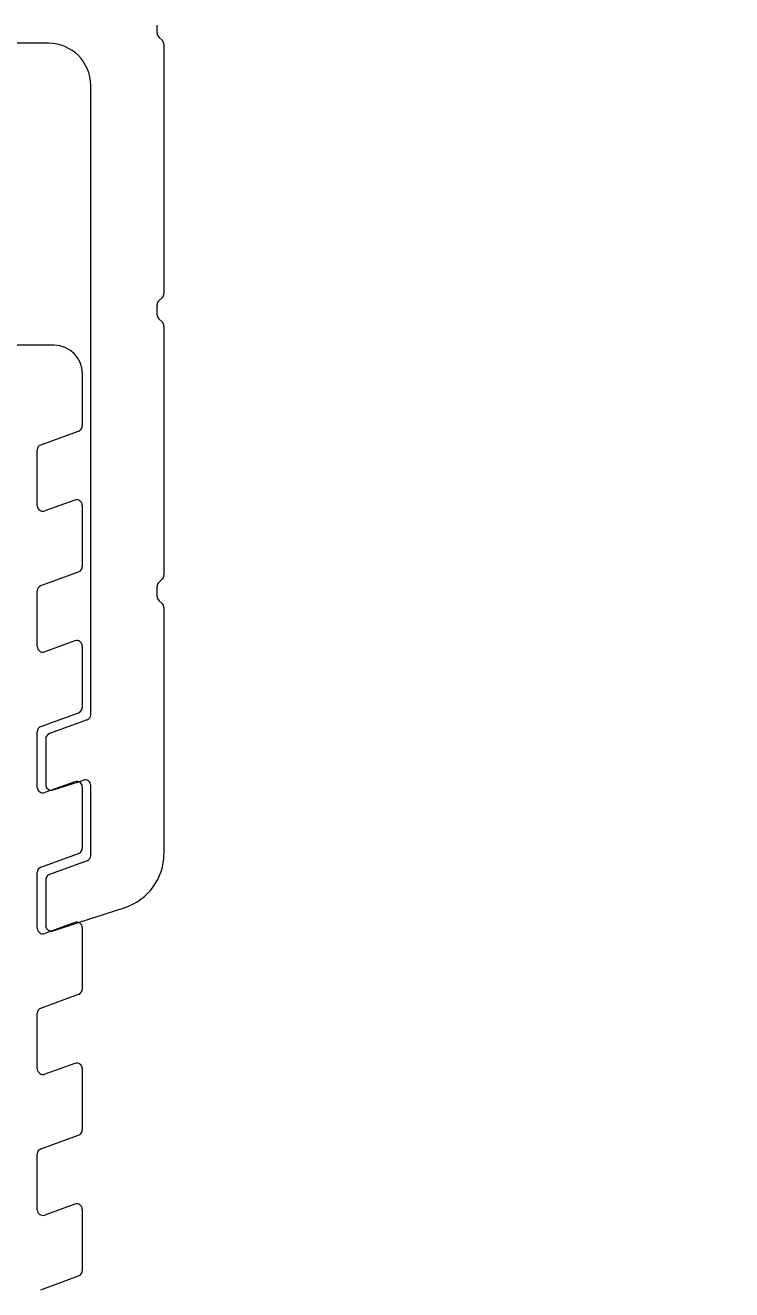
# Model space of a CAD drawing. Header units: millimetres. Extents: x 1522 to 2996, y -37 to 935.
# Drawn here: x 2827.46 to 2835.31, y 740.19 to 754.23 of the extents above; entities that cross this region are included whole.
import ezdxf

# ---------------------------------------------------------------- set-up
doc = ezdxf.new("R2010")
doc.units = ezdxf.units.MM
doc.header["$PDSIZE"] = -1
doc.linetypes.add('HIDDEN', pattern=[1.905, 1.27, -0.635])
doc.styles.get("Standard").update_dxf_attribs({"font": 'simplex.shx'})
doc.dimstyles.new('ISO-25', dxfattribs={"dimtxt": 2.5, "dimasz": 2.5, "dimexe": 1.25, "dimexo": 0.625, "dimtad": 1, "dimtxsty": 'Standard', "dimcen": 2.5, "dimadec": 0, "dimazin": 0, "dimtfac": 1, "dimtmove": 0, "dimatfit": 3, "dimfxl": 1, "dimarcsym": 0})

# ---------------------------------------------------------------- blocks, each defined once
blk = doc.blocks.new('attachment and clamp x2')
at = {"color": 7, "linetype": 'Continuous', "lineweight": 15}
for p, q in [((1770.853, 203.437), (1770.853, 203.525)), ((1770.91, 203.355), (1770.871, 203.393)), ((1769.645, 203.326), (1759.04, 203.326)), ((1770.928, 203.311), (1770.928, 200.547)), ((1770.114, 195.867), (1770.114, 202.856)), ((1770.871, 200.464), (1770.91, 200.502)), ((1770.853, 200.309), (1770.853, 200.42)), ((1770.91, 200.226), (1770.871, 200.265)), ((1770.928, 200.182), (1770.928, 197.418)), ((1769.708, 199.97), (1767.393, 199.97)), ((1770.021, 199.075), (1770.021, 199.657)), ((1769.561, 198.864), (1769.979, 199.017)), ((1769.52, 198.188), (1769.52, 198.806)), ((1769.937, 198.25), (1769.604, 198.129)), ((1770.021, 197.511), (1770.021, 198.191)), ((1769.561, 197.3), (1769.979, 197.452)), ((1770.871, 197.336), (1770.91, 197.374)), ((1769.52, 196.624), (1769.52, 197.241)), ((1770.853, 197.18), (1770.853, 197.291)), ((1770.91, 197.098), (1770.871, 197.136)), ((1770.928, 197.054), (1770.928, 194.321)), ((1769.937, 196.686), (1769.604, 196.565)), ((1770.021, 195.947), (1770.021, 196.627)), ((1769.561, 195.736), (1769.979, 195.888)), ((1770.073, 195.808), (1769.655, 195.656)), ((1769.52, 195.059), (1769.52, 195.677)), ((1769.614, 195.597), (1769.614, 195.09)), ((1769.937, 195.122), (1769.604, 195.001)), ((1769.978, 195.122), (1770.033, 195.14)), ((1770.021, 194.383), (1770.021, 195.063)), ((1770.114, 194.303), (1770.114, 195.08)), ((1769.561, 194.172), (1769.979, 194.324)), ((1770.073, 194.244), (1769.655, 194.092)), ((1769.52, 193.495), (1769.52, 194.113)), ((1769.614, 194.033), (1769.614, 193.526)), ((1769.978, 193.558), (1770.495, 193.726)), ((1769.937, 193.557), (1769.604, 193.436)), ((1770.021, 192.818), (1770.021, 193.499)), ((1769.561, 192.607), (1769.979, 192.76)), ((1769.52, 191.931), (1769.52, 192.548)), ((1769.937, 191.993), (1769.604, 191.872)), ((1770.021, 191.254), (1770.021, 191.934)), ((1769.561, 191.043), (1769.979, 191.195)), ((1769.52, 190.367), (1769.52, 190.984)), ((1769.937, 190.429), (1769.604, 190.308)), ((1770.021, 189.69), (1770.021, 190.37)), ((1769.561, 189.479), (1769.979, 189.631))]:
    blk.add_line(p, q, dxfattribs=at)
at = {"color": 7, "linetype": 'HIDDEN', "lineweight": 0}
for p, q in [((1769.696, 195.03), (1769.978, 195.122)), ((1769.696, 193.466), (1769.978, 193.558))]:
    blk.add_line(p, q, dxfattribs=at)
at = {"color": 7, "linetype": 'HIDDEN', "lineweight": 0, "flags": 128}
for points in [[(1769.678, 195.027), (1769.681, 195.027), (1769.696, 195.03)], [(1769.678, 193.463), (1769.681, 193.463), (1769.696, 193.466)]]:
    blk.add_lwpolyline(points, dxfattribs=at)
at = {"color": 7, "linetype": 'Continuous', "lineweight": 15}
for centre, radius, start, end in [((1770.915, 203.437), 0.0626, 180, 225), ((1769.645, 202.856), 0.469, 0, 90), ((1770.865, 203.311), 0.0626, 0, 45), ((1770.915, 200.42), 0.0626, 135, 180), ((1770.865, 200.547), 0.0626, 315, 0), ((1770.915, 200.309), 0.0626, 180, 225), ((1770.865, 200.182), 0.0626, 0, 45), ((1769.708, 199.657), 0.313, 0, 90), ((1769.958, 199.075), 0.0626, 290, 0), ((1769.583, 198.806), 0.0626, 110, 180), ((1769.958, 198.191), 0.0626, 0, 110), ((1769.583, 198.188), 0.0626, 180, 290), ((1769.958, 197.511), 0.0626, 290, 0), ((1770.865, 197.418), 0.0626, 315, 0), ((1769.583, 197.241), 0.0626, 110, 180), ((1770.915, 197.291), 0.0626, 135, 180), ((1770.915, 197.18), 0.0626, 180, 225), ((1770.865, 197.054), 0.0626, 0, 45), ((1769.958, 196.627), 0.0626, 0, 110), ((1769.583, 196.624), 0.0626, 180, 290), ((1769.958, 195.947), 0.0626, 290, 0), ((1770.052, 195.867), 0.0626, 290, 0), ((1769.583, 195.677), 0.0626, 110, 180), ((1769.676, 195.597), 0.0626, 110, 180), ((1769.958, 195.063), 0.0626, 0, 110), ((1770.052, 195.08), 0.0626, 0, 108), ((1769.583, 195.059), 0.0626, 180, 290), ((1769.676, 195.09), 0.0626, 180, 271.0071), ((1769.958, 194.383), 0.0626, 290, 0), ((1770.052, 194.303), 0.0626, 290, 0), ((1770.302, 194.321), 0.626, 288, 0), ((1769.583, 194.113), 0.0626, 110, 180), ((1769.676, 194.033), 0.0626, 110, 180), ((1769.958, 193.499), 0.0626, 0, 110), ((1769.583, 193.495), 0.0626, 180, 290), ((1769.676, 193.526), 0.0626, 180, 271.0071), ((1769.958, 192.818), 0.0626, 290, 0), ((1769.583, 192.548), 0.0626, 110, 180), ((1769.583, 191.931), 0.0626, 180, 290), ((1769.958, 191.934), 0.0626, 0, 110), ((1769.958, 191.254), 0.0626, 290, 0), ((1769.583, 190.984), 0.0626, 110, 180), ((1769.583, 190.367), 0.0626, 180, 290), ((1769.958, 190.37), 0.0626, 0, 110), ((1769.958, 189.69), 0.0626, 290, 0)]:
    blk.add_arc(centre, radius, start, end, dxfattribs=at)
blk = doc.blocks.new('*D32')
at = {"color": 0, "lineweight": -2, "transparency": 16777216}
for p, q in [((2887.045, 764.01), (2887.045, 772.01)), ((2828.499, 756.01), (2888.045, 756.01)), ((2887.045, 756.01), (2887.045, 730.341)), ((2851.572, 730.341), (2888.045, 730.341)), ((2887.045, 722.341), (2887.045, 714.341))]:
    blk.add_line(p, q, dxfattribs=at)
at = {"color": 0, "transparency": 16777216}
for points in [[(2885.712, 764.01), (2888.378, 764.01), (2887.045, 756.01)], [(2888.378, 722.341), (2885.712, 722.341), (2887.045, 730.341)]]:
    blk.add_solid(points, dxfattribs=at)
at = {"layer": 'Defpoints', "color": 0, "transparency": 16777216}
for p in [(2827.499, 756.01), (2850.572, 730.341), (2887.045, 730.341)]:
    blk.add_point(p, dxfattribs=at)

msp = doc.modelspace()

# ---------------------------------------------------------------- block references
msp.add_blockref('attachment and clamp x2', (1058.073, 550.707))

# ---------------------------------------------------------------- dimensions: what is measured, and where the dimension line sits
dim = msp.add_linear_dim(base=(2887.045, 730.341), p1=(2827.499, 756.01), p2=(2850.572, 730.341), angle=270, text=' ', dimstyle='ISO-25', override={"dimtxt": 10, "dimasz": 8, "dimexe": 1, "dimexo": 1, "dimgap": 1.524, "dimtih": 1, "dimtoh": 1, "dimzin": 0, "dimadec": 2, "dimtzin": 0})
dim.commit()
dim.dimension.update_dxf_attribs({"geometry": '*D32', "text_midpoint": (2887.045, 738.555), "dimtype": 160})

doc.saveas('drawing.dxf')
